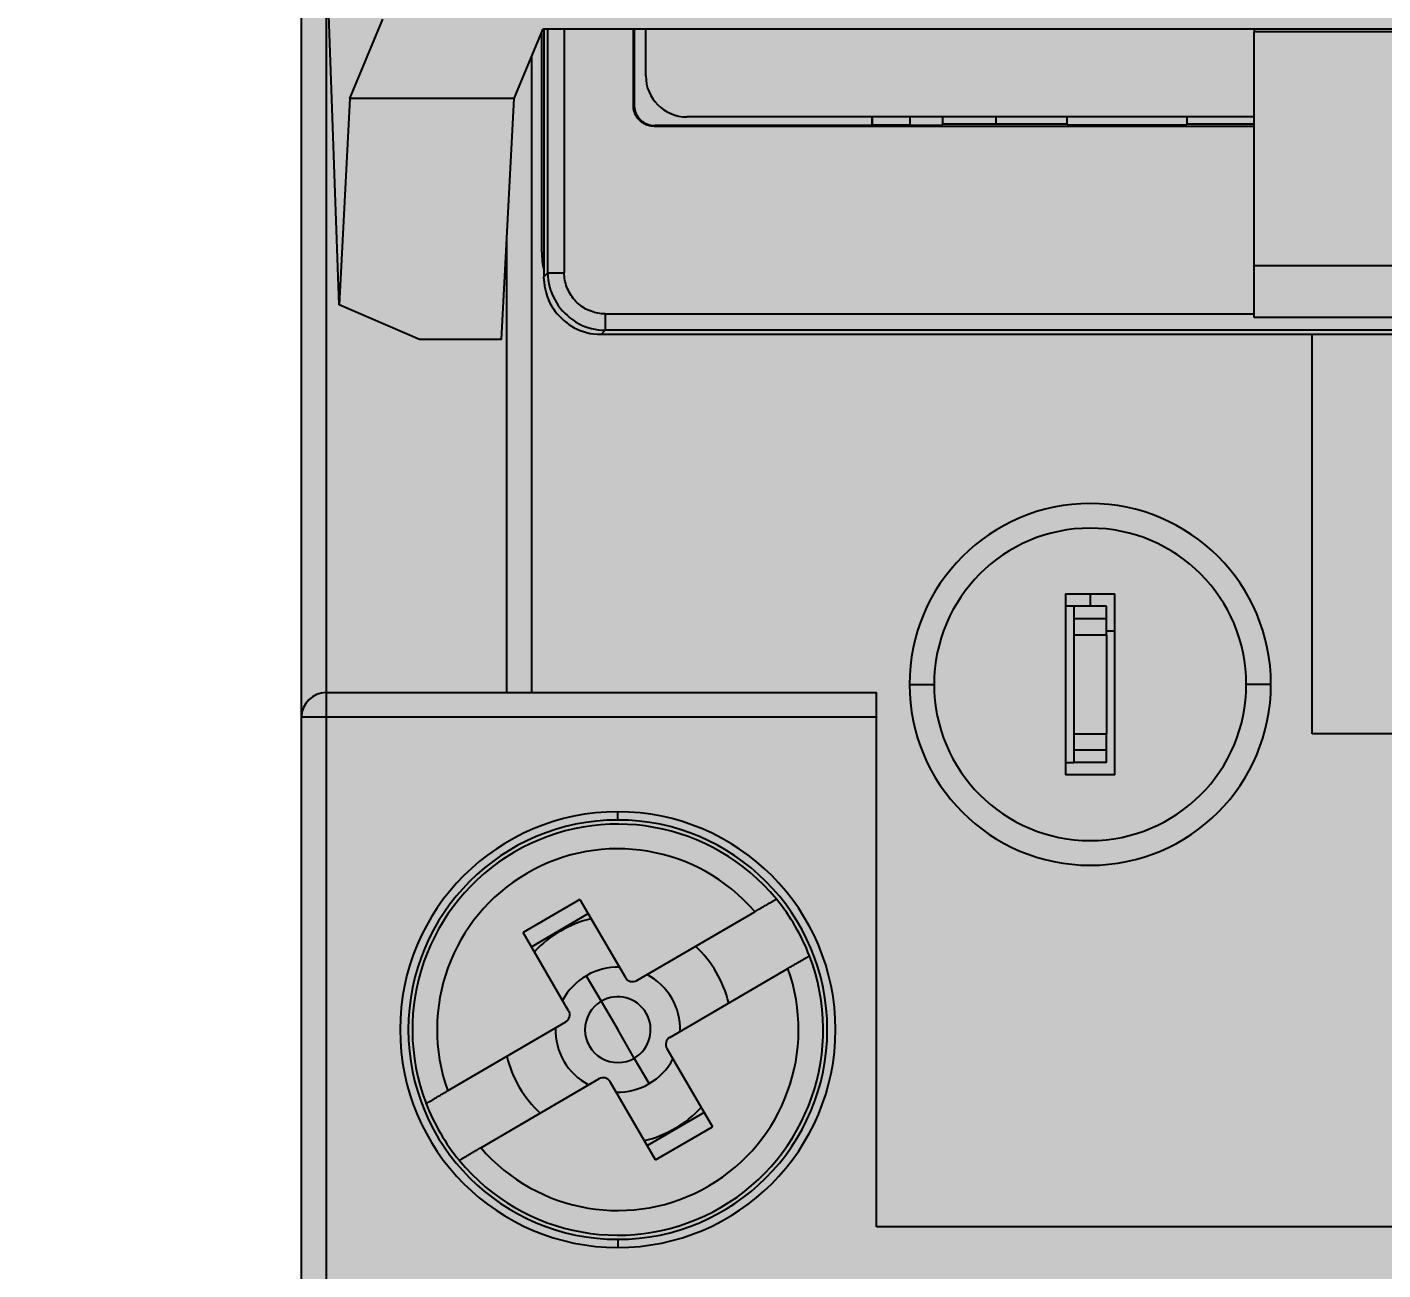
# Model space of a CAD drawing. Extents: x -20 to 1437, y -5898 to 436.
# Drawn here: x 911.7 to 928.21, y 50.24 to 65.35 of the extents above; entities that cross this region are included whole.
import ezdxf

# ---------------------------------------------------------------- set-up
doc = ezdxf.new("R2010")
doc.units = 0
doc.layers.add('MAIN-1', color=7, linetype='Continuous')
doc.layers.add('SYMS', color=7, linetype='Continuous')
doc.dimstyles.new('ISO-25', dxfattribs={"dimtxt": 2.5, "dimasz": 2.5, "dimexe": 1.25, "dimexo": 0.625, "dimtad": 1, "dimtxsty": 'Standard', "dimcen": 2.5, "dimadec": 0, "dimazin": 0, "dimtfac": 1, "dimtmove": 0, "dimatfit": 3, "dimfxl": 1, "dimarcsym": 0})

# ---------------------------------------------------------------- blocks, each defined once
blk = doc.blocks.new('*D43')
at = {"layer": 'Defpoints', "color": 0, "transparency": 16777216}
for p in [(1014.705, 432.767), (752.055, 274.435), (1014.705, -31.651)]:
    blk.add_point(p, dxfattribs=at)
at = {"layer": 'SYMS', "color": 0, "lineweight": -2, "transparency": 16777216}
for p, q in [((752.055, 275.06), (752.055, 434.017)), ((1014.705, -31.026), (1014.705, 434.017)), ((754.555, 432.767), (1012.205, 432.767))]:
    blk.add_line(p, q, dxfattribs=at)
at = {"layer": 'SYMS', "color": 0, "transparency": 16777216}
for points in [[(754.555, 433.183), (754.555, 432.35), (752.055, 432.767)], [(1012.205, 433.183), (1012.205, 432.35), (1014.705, 432.767)]]:
    blk.add_solid(points, dxfattribs=at)
at = {"layer": 'SYMS', "color": 0, "transparency": 16777216, "insert": (883.38, 434.85), "char_height": 2.5, "attachment_point": 5}
blk.add_mtext('262,65', dxfattribs=at)

msp = doc.modelspace()

# ---------------------------------------------------------------- hatches: boundary and pattern name
at = {"layer": 'SYMS', "true_color": 0x636466}
h = msp.add_hatch(color=251, dxfattribs=at)
h.dxf.hatch_style = 1
h.paths.add_polyline_path([(915.044, 38.159), (941.944, 38.159), (941.944, 117.159), (915.044, 117.159)])

# ---------------------------------------------------------------- linework, layer by layer
at = {"layer": 'MAIN-1'}
for p, q in [((915.044, 56.959), (915.044, 74.559)), ((915.344, 66.259), (915.344, 57.259)), ((915.501, 61.976), (915.363, 65.954)), ((915.632, 64.484), (916.033, 65.45)), ((917.633, 64.484), (917.985, 65.332)), ((917.969, 62.619), (917.969, 65.294)), ((917.985, 65.332), (938.894, 65.332)), ((917.994, 65.332), (917.994, 62.317)), ((918.043, 62.366), (918.043, 65.332)), ((918.243, 65.332), (918.243, 62.366)), ((919.085, 64.398), (919.085, 65.332)), ((919.094, 65.332), (919.094, 64.406)), ((919.235, 64.762), (919.235, 65.332)), ((926.639, 65.332), (926.639, 65.296)), ((926.639, 62.455), (926.639, 65.296)), ((930.239, 65.296), (926.639, 65.296)), ((917.844, 64.993), (917.844, 57.259)), ((915.632, 64.484), (915.501, 61.976)), ((917.633, 64.484), (915.632, 64.484)), ((917.479, 61.556), (917.633, 64.484)), ((919.094, 64.406), (919.085, 64.398)), ((919.085, 64.386), (919.085, 64.398)), ((919.086, 64.374), (919.085, 64.386)), ((919.087, 64.363), (919.086, 64.374)), ((919.089, 64.352), (919.087, 64.363)), ((919.094, 64.406), (919.094, 64.395)), ((919.094, 64.395), (919.095, 64.383)), ((919.095, 64.383), (919.096, 64.372)), ((919.096, 64.372), (919.098, 64.361)), ((919.098, 64.361), (919.1, 64.35)), ((919.091, 64.341), (919.089, 64.352)), ((919.094, 64.331), (919.091, 64.341)), ((919.097, 64.32), (919.094, 64.331)), ((919.101, 64.31), (919.097, 64.32)), ((919.1, 64.35), (919.103, 64.339)), ((919.105, 64.299), (919.101, 64.31)), ((919.103, 64.339), (919.106, 64.329)), ((919.11, 64.289), (919.105, 64.299)), ((919.106, 64.329), (919.11, 64.318)), ((919.11, 64.318), (919.114, 64.308)), ((919.115, 64.279), (919.11, 64.289)), ((919.114, 64.308), (919.118, 64.298)), ((919.12, 64.27), (919.115, 64.279)), ((919.118, 64.298), (919.123, 64.288)), ((919.126, 64.26), (919.12, 64.27)), ((919.123, 64.288), (919.129, 64.278)), ((919.133, 64.251), (919.126, 64.26)), ((919.129, 64.278), (919.135, 64.269)), ((919.139, 64.242), (919.133, 64.251)), ((919.135, 64.269), (919.141, 64.26)), ((919.147, 64.233), (919.139, 64.242)), ((919.141, 64.26), (919.148, 64.251)), ((919.154, 64.225), (919.147, 64.233)), ((919.148, 64.251), (919.155, 64.242)), ((919.162, 64.217), (919.154, 64.225)), ((919.155, 64.242), (919.163, 64.234)), ((919.171, 64.209), (919.162, 64.217)), ((919.163, 64.234), (919.171, 64.226)), ((919.171, 64.226), (919.179, 64.218)), ((919.179, 64.202), (919.171, 64.209)), ((919.179, 64.218), (919.188, 64.211)), ((919.188, 64.195), (919.179, 64.202)), ((919.188, 64.211), (919.197, 64.204)), ((919.197, 64.189), (919.188, 64.195)), ((919.197, 64.204), (919.206, 64.198)), ((919.206, 64.198), (919.216, 64.192)), ((919.216, 64.192), (919.225, 64.186)), ((926.639, 64.262), (919.735, 64.262)), ((921.987, 64.262), (921.987, 64.156)), ((921.994, 64.163), (921.994, 64.262)), ((922.454, 64.163), (922.454, 64.262)), ((922.847, 64.262), (922.847, 64.167)), ((923.494, 64.262), (923.494, 64.174)), ((924.365, 64.167), (924.365, 64.262)), ((925.822, 64.262), (925.822, 64.167)), ((919.207, 64.183), (919.197, 64.189)), ((919.217, 64.177), (919.207, 64.183)), ((919.227, 64.172), (919.217, 64.177)), ((919.225, 64.186), (919.235, 64.181)), ((919.237, 64.168), (919.227, 64.172)), ((919.235, 64.181), (919.245, 64.176)), ((919.247, 64.163), (919.237, 64.168)), ((919.245, 64.176), (919.256, 64.172)), ((919.257, 64.16), (919.247, 64.163)), ((919.256, 64.172), (919.266, 64.169)), ((919.268, 64.157), (919.257, 64.16)), ((919.266, 64.169), (919.277, 64.165)), ((919.279, 64.154), (919.268, 64.157)), ((919.277, 64.165), (919.287, 64.163)), ((919.29, 64.152), (919.279, 64.154)), ((919.287, 64.163), (919.298, 64.16)), ((919.301, 64.15), (919.29, 64.152)), ((919.298, 64.16), (919.309, 64.159)), ((919.312, 64.149), (919.301, 64.15)), ((919.309, 64.159), (919.321, 64.157)), ((919.323, 64.148), (919.312, 64.149)), ((919.321, 64.157), (919.332, 64.157)), ((919.335, 64.148), (919.323, 64.148)), ((919.332, 64.157), (919.344, 64.156)), ((919.335, 64.148), (919.344, 64.156)), ((919.335, 64.148), (926.639, 64.148)), ((921.987, 64.156), (919.344, 64.156)), ((921.987, 64.156), (921.994, 64.163)), ((922.454, 64.163), (921.994, 64.163)), ((922.454, 64.163), (922.847, 64.167)), ((924.365, 64.174), (922.847, 64.174)), ((924.365, 64.167), (924.435, 64.167)), ((924.435, 64.167), (924.506, 64.166)), ((924.506, 64.166), (924.579, 64.166)), ((924.579, 64.166), (924.655, 64.166)), ((924.655, 64.166), (924.732, 64.165)), ((924.732, 64.165), (924.811, 64.165)), ((924.811, 64.165), (924.891, 64.165)), ((924.891, 64.165), (924.972, 64.165)), ((924.972, 64.165), (925.053, 64.165)), ((925.053, 64.165), (925.134, 64.165)), ((925.134, 64.165), (925.216, 64.165)), ((925.216, 64.165), (925.297, 64.165)), ((925.297, 64.165), (925.377, 64.165)), ((925.377, 64.165), (925.456, 64.165)), ((925.456, 64.165), (925.533, 64.166)), ((925.533, 64.166), (925.608, 64.166)), ((925.608, 64.166), (925.682, 64.166)), ((925.682, 64.166), (925.753, 64.167)), ((925.753, 64.167), (925.822, 64.167)), ((926.639, 64.174), (925.822, 64.174)), ((917.544, 57.259), (917.544, 62.787)), ((926.639, 61.82), (926.639, 62.455)), ((926.639, 62.455), (930.239, 62.455)), ((918.043, 62.366), (917.994, 62.317)), ((917.994, 62.314), (917.994, 62.317)), ((917.994, 62.31), (917.994, 62.314)), ((917.994, 62.307), (917.994, 62.31)), ((917.994, 62.304), (917.994, 62.307)), ((917.994, 62.3), (917.994, 62.304)), ((917.994, 62.297), (917.994, 62.3)), ((917.994, 62.294), (917.994, 62.297)), ((917.994, 62.294), (917.995, 62.275)), ((917.995, 62.275), (917.996, 62.257)), ((917.996, 62.257), (917.998, 62.239)), ((917.998, 62.239), (918, 62.221)), ((918, 62.221), (918.003, 62.204)), ((918.043, 62.366), (918.044, 62.322)), ((918.043, 62.366), (918.243, 62.366)), ((918.044, 62.322), (918.048, 62.279)), ((918.048, 62.279), (918.055, 62.237)), ((918.055, 62.237), (918.064, 62.195)), ((918.243, 62.343), (918.243, 62.366)), ((918.245, 62.321), (918.243, 62.343)), ((918.247, 62.299), (918.245, 62.321)), ((918.25, 62.277), (918.247, 62.299)), ((918.255, 62.255), (918.25, 62.277)), ((918.26, 62.234), (918.255, 62.255)), ((918.267, 62.213), (918.26, 62.234)), ((918.274, 62.192), (918.267, 62.213)), ((918.003, 62.204), (918.006, 62.186)), ((918.006, 62.186), (918.009, 62.169)), ((918.009, 62.169), (918.021, 62.122)), ((918.021, 62.122), (918.035, 62.078)), ((918.035, 62.078), (918.051, 62.037)), ((918.064, 62.195), (918.076, 62.155)), ((918.076, 62.155), (918.09, 62.115)), ((918.09, 62.115), (918.107, 62.077)), ((918.107, 62.077), (918.126, 62.039)), ((918.282, 62.171), (918.274, 62.192)), ((918.292, 62.15), (918.282, 62.171)), ((918.302, 62.13), (918.292, 62.15)), ((918.313, 62.11), (918.302, 62.13)), ((918.325, 62.091), (918.313, 62.11)), ((918.338, 62.072), (918.325, 62.091)), ((918.351, 62.054), (918.338, 62.072)), ((918.366, 62.037), (918.351, 62.054)), ((916.479, 61.556), (915.501, 61.976)), ((918.051, 62.037), (918.068, 61.998)), ((918.068, 61.998), (918.088, 61.962)), ((918.088, 61.962), (918.11, 61.928)), ((918.11, 61.928), (918.133, 61.895)), ((918.126, 62.039), (918.147, 62.003)), ((918.133, 61.895), (918.157, 61.865)), ((918.147, 62.003), (918.169, 61.968)), ((918.169, 61.968), (918.194, 61.935)), ((918.194, 61.935), (918.221, 61.903)), ((918.221, 61.903), (918.25, 61.873)), ((918.381, 62.02), (918.366, 62.037)), ((918.397, 62.005), (918.381, 62.02)), ((918.414, 61.989), (918.397, 62.005)), ((918.431, 61.975), (918.414, 61.989)), ((918.449, 61.961), (918.431, 61.975)), ((918.467, 61.949), (918.449, 61.961)), ((918.487, 61.937), (918.467, 61.949)), ((918.506, 61.925), (918.487, 61.937)), ((918.527, 61.915), (918.506, 61.925)), ((918.547, 61.906), (918.527, 61.915)), ((918.568, 61.898), (918.547, 61.906)), ((918.589, 61.89), (918.568, 61.898)), ((918.61, 61.884), (918.589, 61.89)), ((918.632, 61.878), (918.61, 61.884)), ((918.157, 61.865), (918.183, 61.837)), ((918.183, 61.837), (918.211, 61.81)), ((918.211, 61.81), (918.239, 61.784)), ((918.239, 61.784), (918.269, 61.76)), ((918.25, 61.873), (918.28, 61.845)), ((918.269, 61.76), (918.3, 61.738)), ((918.28, 61.845), (918.312, 61.818)), ((918.3, 61.738), (918.332, 61.717)), ((918.312, 61.818), (918.345, 61.793)), ((918.332, 61.717), (918.365, 61.697)), ((918.345, 61.793), (918.38, 61.77)), ((918.38, 61.77), (918.416, 61.749)), ((918.416, 61.749), (918.453, 61.73)), ((918.453, 61.73), (918.492, 61.714)), ((918.653, 61.874), (918.632, 61.878)), ((918.675, 61.871), (918.653, 61.874)), ((918.697, 61.868), (918.675, 61.871)), ((918.72, 61.867), (918.697, 61.868)), ((918.742, 61.866), (918.72, 61.867)), ((918.742, 61.866), (926.639, 61.866)), ((918.742, 61.866), (918.742, 61.666)), ((930.239, 61.82), (926.639, 61.82)), ((917.479, 61.556), (916.479, 61.556)), ((918.365, 61.697), (918.4, 61.68)), ((918.4, 61.68), (918.437, 61.664)), ((918.437, 61.664), (918.475, 61.65)), ((918.475, 61.65), (918.515, 61.639)), ((918.492, 61.714), (918.531, 61.7)), ((918.515, 61.639), (918.556, 61.629)), ((918.531, 61.7), (918.572, 61.688)), ((918.556, 61.629), (918.6, 61.623)), ((918.572, 61.688), (918.613, 61.678)), ((918.6, 61.623), (918.646, 61.619)), ((918.613, 61.678), (918.656, 61.672)), ((918.646, 61.619), (918.694, 61.617)), ((918.656, 61.672), (918.699, 61.667)), ((918.694, 61.617), (918.742, 61.666)), ((918.694, 61.617), (928.494, 61.618)), ((918.699, 61.667), (918.742, 61.666)), ((938.245, 61.666), (918.742, 61.666)), ((927.344, 56.759), (927.344, 61.618)), ((924.344, 58.459), (924.944, 58.459)), ((924.344, 58.459), (924.344, 56.259)), ((924.644, 58.459), (924.644, 58.309)), ((924.944, 56.259), (924.944, 58.459)), ((924.444, 58.309), (924.344, 58.309)), ((924.844, 58.309), (924.444, 58.309)), ((924.444, 58.309), (924.444, 58.159)), ((924.844, 58.159), (924.844, 58.309)), ((924.444, 58.159), (924.444, 57.959)), ((924.444, 58.159), (924.844, 58.159)), ((924.844, 57.959), (924.844, 58.159)), ((924.444, 57.959), (924.444, 56.759)), ((924.844, 57.959), (924.444, 57.959)), ((924.844, 58.009), (924.944, 58.009)), ((924.844, 57.959), (924.844, 56.759)), ((922.444, 57.359), (922.744, 57.359)), ((926.844, 57.359), (926.544, 57.359)), ((915.344, 57.259), (915.344, 56.959)), ((915.344, 57.259), (922.044, 57.259)), ((922.044, 56.959), (922.044, 57.259)), ((915.044, 47.359), (915.044, 56.959)), ((915.344, 56.959), (915.044, 56.959)), ((922.044, 56.959), (915.344, 56.959)), ((915.344, 56.959), (915.344, 47.359)), ((922.044, 50.759), (922.044, 56.959)), ((924.444, 56.759), (924.444, 56.559)), ((924.444, 56.759), (924.844, 56.759)), ((924.844, 56.559), (924.844, 56.759)), ((929.644, 56.759), (927.344, 56.759)), ((924.444, 56.559), (924.444, 56.409)), ((924.844, 56.559), (924.444, 56.559)), ((924.844, 56.409), (924.844, 56.559)), ((924.344, 56.409), (924.444, 56.409)), ((924.844, 56.409), (924.444, 56.409)), ((924.944, 56.259), (924.344, 56.259)), ((918.894, 55.709), (918.894, 55.809)), ((918.433, 54.743), (917.742, 54.34)), ((918.433, 54.743), (918.987, 53.792)), ((920.597, 54.616), (920.609, 54.623)), ((920.609, 54.623), (920.621, 54.629)), ((920.621, 54.629), (920.632, 54.636)), ((920.632, 54.636), (920.643, 54.642)), ((920.643, 54.642), (920.654, 54.649)), ((920.654, 54.649), (920.665, 54.655)), ((920.665, 54.655), (920.676, 54.661)), ((920.676, 54.661), (920.686, 54.668)), ((920.686, 54.668), (920.696, 54.674)), ((920.696, 54.674), (920.706, 54.679)), ((920.706, 54.679), (920.716, 54.685)), ((920.716, 54.685), (920.726, 54.691)), ((920.726, 54.691), (920.735, 54.696)), ((920.735, 54.696), (920.743, 54.701)), ((920.743, 54.701), (920.752, 54.706)), ((920.752, 54.706), (920.76, 54.71)), ((920.76, 54.71), (920.767, 54.715)), ((920.767, 54.715), (920.774, 54.719)), ((920.774, 54.719), (920.781, 54.723)), ((920.781, 54.723), (920.787, 54.726)), ((920.787, 54.726), (920.793, 54.73)), ((920.793, 54.73), (920.798, 54.733)), ((920.798, 54.733), (920.803, 54.736)), ((920.803, 54.736), (920.807, 54.738)), ((920.807, 54.738), (920.811, 54.74)), ((920.811, 54.74), (920.814, 54.742)), ((920.814, 54.742), (920.817, 54.744)), ((920.817, 54.744), (920.82, 54.745)), ((920.82, 54.745), (920.821, 54.746)), ((920.821, 54.746), (920.823, 54.747)), ((920.823, 54.747), (920.824, 54.748)), ((920.824, 54.748), (920.824, 54.748)), ((917.843, 54.167), (918.534, 54.57)), ((919.124, 53.756), (920.561, 54.594)), ((920.561, 54.594), (920.573, 54.602)), ((920.573, 54.602), (920.585, 54.609)), ((920.585, 54.609), (920.597, 54.616)), ((918.296, 53.389), (917.742, 54.34)), ((921.057, 53.958), (921.068, 53.964)), ((921.068, 53.964), (921.079, 53.97)), ((921.079, 53.97), (921.089, 53.977)), ((921.089, 53.977), (921.1, 53.983)), ((921.1, 53.983), (921.11, 53.988)), ((921.11, 53.988), (921.119, 53.994)), ((921.119, 53.994), (921.129, 54)), ((921.129, 54), (921.138, 54.005)), ((921.138, 54.005), (921.147, 54.01)), ((921.147, 54.01), (921.155, 54.015)), ((921.155, 54.015), (921.163, 54.019)), ((921.163, 54.019), (921.17, 54.024)), ((921.17, 54.024), (921.177, 54.028)), ((921.177, 54.028), (921.184, 54.032)), ((921.184, 54.032), (921.19, 54.035)), ((921.19, 54.035), (921.196, 54.039)), ((921.196, 54.039), (921.201, 54.042)), ((921.201, 54.042), (921.206, 54.045)), ((921.206, 54.045), (921.21, 54.047)), ((921.21, 54.047), (921.214, 54.049)), ((921.214, 54.049), (921.218, 54.051)), ((921.218, 54.051), (921.22, 54.053)), ((921.22, 54.053), (921.223, 54.054)), ((921.223, 54.054), (921.225, 54.055)), ((921.225, 54.055), (921.226, 54.056)), ((921.226, 54.056), (921.227, 54.057)), ((921.227, 54.057), (921.227, 54.057)), ((918.511, 53.815), (918.692, 53.504)), ((919.527, 53.065), (920.964, 53.903)), ((920.964, 53.903), (920.976, 53.911)), ((920.976, 53.911), (920.989, 53.918)), ((920.989, 53.918), (921, 53.925)), ((921, 53.925), (921.012, 53.932)), ((921.012, 53.932), (921.024, 53.938)), ((921.024, 53.938), (921.035, 53.945)), ((921.035, 53.945), (921.046, 53.951)), ((921.046, 53.951), (921.057, 53.958)), ((918.692, 53.504), (918.894, 53.159)), ((916.823, 52.415), (918.26, 53.253)), ((919.095, 52.813), (918.894, 53.159)), ((919.276, 52.503), (919.095, 52.813)), ((919.491, 52.929), (920.045, 51.978)), ((917.227, 51.723), (918.663, 52.562)), ((919.354, 51.575), (918.8, 52.526)), ((916.641, 52.308), (916.65, 52.313)), ((916.65, 52.313), (916.659, 52.318)), ((916.659, 52.318), (916.668, 52.324)), ((916.668, 52.324), (916.678, 52.33)), ((916.678, 52.33), (916.688, 52.335)), ((916.688, 52.335), (916.698, 52.341)), ((916.698, 52.341), (916.709, 52.348)), ((916.709, 52.348), (916.719, 52.354)), ((916.719, 52.354), (916.73, 52.36)), ((916.73, 52.36), (916.741, 52.366)), ((916.741, 52.366), (916.752, 52.373)), ((916.752, 52.373), (916.764, 52.38)), ((916.764, 52.38), (916.775, 52.386)), ((916.775, 52.386), (916.787, 52.393)), ((916.787, 52.393), (916.799, 52.4)), ((916.799, 52.4), (916.811, 52.407)), ((916.811, 52.407), (916.823, 52.415)), ((916.56, 52.261), (916.561, 52.261)), ((916.561, 52.261), (916.562, 52.262)), ((916.562, 52.262), (916.563, 52.263)), ((916.563, 52.263), (916.565, 52.264)), ((916.565, 52.264), (916.567, 52.265)), ((916.567, 52.265), (916.57, 52.267)), ((916.57, 52.267), (916.573, 52.269)), ((916.573, 52.269), (916.577, 52.271)), ((916.577, 52.271), (916.581, 52.273)), ((916.581, 52.273), (916.586, 52.276)), ((916.586, 52.276), (916.591, 52.279)), ((916.591, 52.279), (916.597, 52.283)), ((916.597, 52.283), (916.603, 52.286)), ((916.603, 52.286), (916.61, 52.29)), ((916.61, 52.29), (916.617, 52.294)), ((916.617, 52.294), (916.625, 52.299)), ((916.625, 52.299), (916.633, 52.303)), ((916.633, 52.303), (916.641, 52.308)), ((919.945, 52.151), (919.254, 51.748)), ((919.354, 51.575), (920.045, 51.978)), ((917.091, 51.644), (917.101, 51.65)), ((917.101, 51.65), (917.112, 51.656)), ((917.112, 51.656), (917.122, 51.663)), ((917.122, 51.663), (917.133, 51.669)), ((917.133, 51.669), (917.144, 51.675)), ((917.144, 51.675), (917.155, 51.682)), ((917.155, 51.682), (917.167, 51.689)), ((917.167, 51.689), (917.178, 51.695)), ((917.178, 51.695), (917.19, 51.702)), ((917.19, 51.702), (917.202, 51.709)), ((917.202, 51.709), (917.214, 51.716)), ((917.214, 51.716), (917.227, 51.723)), ((916.964, 51.57), (916.965, 51.571)), ((916.964, 51.57), (916.964, 51.57)), ((916.965, 51.571), (916.966, 51.571)), ((916.966, 51.571), (916.968, 51.573)), ((916.968, 51.573), (916.97, 51.574)), ((916.97, 51.574), (916.973, 51.576)), ((916.973, 51.576), (916.976, 51.577)), ((916.976, 51.577), (916.98, 51.58)), ((916.98, 51.58), (916.984, 51.582)), ((916.984, 51.582), (916.989, 51.585)), ((916.989, 51.585), (916.994, 51.588)), ((916.994, 51.588), (917, 51.591)), ((917, 51.591), (917.006, 51.595)), ((917.006, 51.595), (917.013, 51.599)), ((917.013, 51.599), (917.02, 51.603)), ((917.02, 51.603), (917.028, 51.607)), ((917.028, 51.607), (917.036, 51.612)), ((917.036, 51.612), (917.044, 51.617)), ((917.044, 51.617), (917.053, 51.622)), ((917.053, 51.622), (917.062, 51.627)), ((917.062, 51.627), (917.071, 51.633)), ((917.071, 51.633), (917.081, 51.639)), ((917.081, 51.639), (917.091, 51.644)), ((934.944, 50.759), (922.044, 50.759)), ((918.894, 50.609), (918.894, 50.509))]:
    msp.add_line(p, q, dxfattribs=at)
for centre, radius, start, end in [((919.735, 64.762), 0.5, 180, 270), ((918.969, 62.619), 1, 180, 192.8341), ((924.644, 57.359), 2.2, 0, 180), ((924.644, 57.359), 1.9, 0, 180), ((924.644, 57.359), 2.2, 180, 0), ((924.644, 57.359), 1.9, 180, 0), ((915.344, 56.959), 0.3, 90, 180), ((918.894, 53.159), 2.65, 0, 180), ((918.894, 53.159), 2.55, 90, 270), ((918.894, 53.159), 2.5, 39.4607, 201.047), ((918.894, 53.159), 2.55, 270, 90), ((918.894, 53.159), 2.2, 40.7295, 199.7781), ((918.894, 53.159), 2.5, 30.2538, 39.4607), ((918.894, 53.159), 1.388, 103.5005, 120.2538), ((918.894, 53.159), 1.388, 120.2538, 137.0071), ((918.894, 53.159), 2.5, 21.0469, 30.2538), ((918.894, 53.159), 1.388, 13.5006, 47.0071), ((918.894, 53.159), 2.5, 219.4607, 21.0469), ((918.894, 53.159), 2.2, 220.7295, 19.7781), ((918.894, 53.159), 0.76, 120.2538, 152.0212), ((918.894, 53.159), 0.76, 88.4865, 120.2538), ((918.894, 53.159), 0.76, 358.4865, 62.0212), ((919.074, 53.843), 0.1, 210.2538, 300.2538), ((918.894, 53.159), 0.4, 120.2538, 300.2539), ((918.894, 53.159), 0.4, 300.2539, 120.2538), ((918.21, 53.339), 0.1, 300.2538, 30.2538), ((918.894, 53.159), 2.65, 180, 0), ((918.894, 53.159), 0.76, 178.4865, 242.0212), ((919.578, 52.979), 0.1, 120.2538, 210.2538), ((918.894, 53.159), 1.388, 193.5005, 227.0071), ((918.894, 53.159), 0.76, 300.2539, 332.0212), ((918.714, 52.475), 0.1, 30.2538, 120.2538), ((918.894, 53.159), 0.76, 268.4865, 300.2539), ((918.894, 53.159), 2.5, 201.047, 210.2538), ((918.894, 53.159), 1.388, 300.2538, 317.0071), ((918.894, 53.159), 2.5, 210.2538, 219.4607), ((918.894, 53.159), 1.388, 283.5005, 300.2538)]:
    msp.add_arc(centre, radius, start, end, dxfattribs=at)
at = {"layer": 'SYMS'}
msp.add_lwpolyline([(915.044, 117.159), (941.944, 117.159), (941.944, 38.159), (915.044, 38.159)], close=True, dxfattribs=at)

# ---------------------------------------------------------------- dimensions: what is measured, and where the dimension line sits
dim = msp.add_linear_dim(base=(1014.705, 432.767), p1=(752.055, 274.435), p2=(1014.705, -31.651), dimstyle='ISO-25', dxfattribs=at)
dim.commit()
dim.dimension.update_dxf_attribs({"geometry": '*D43', "text_midpoint": (883.38, 434.85)})

doc.saveas('drawing.dxf')
